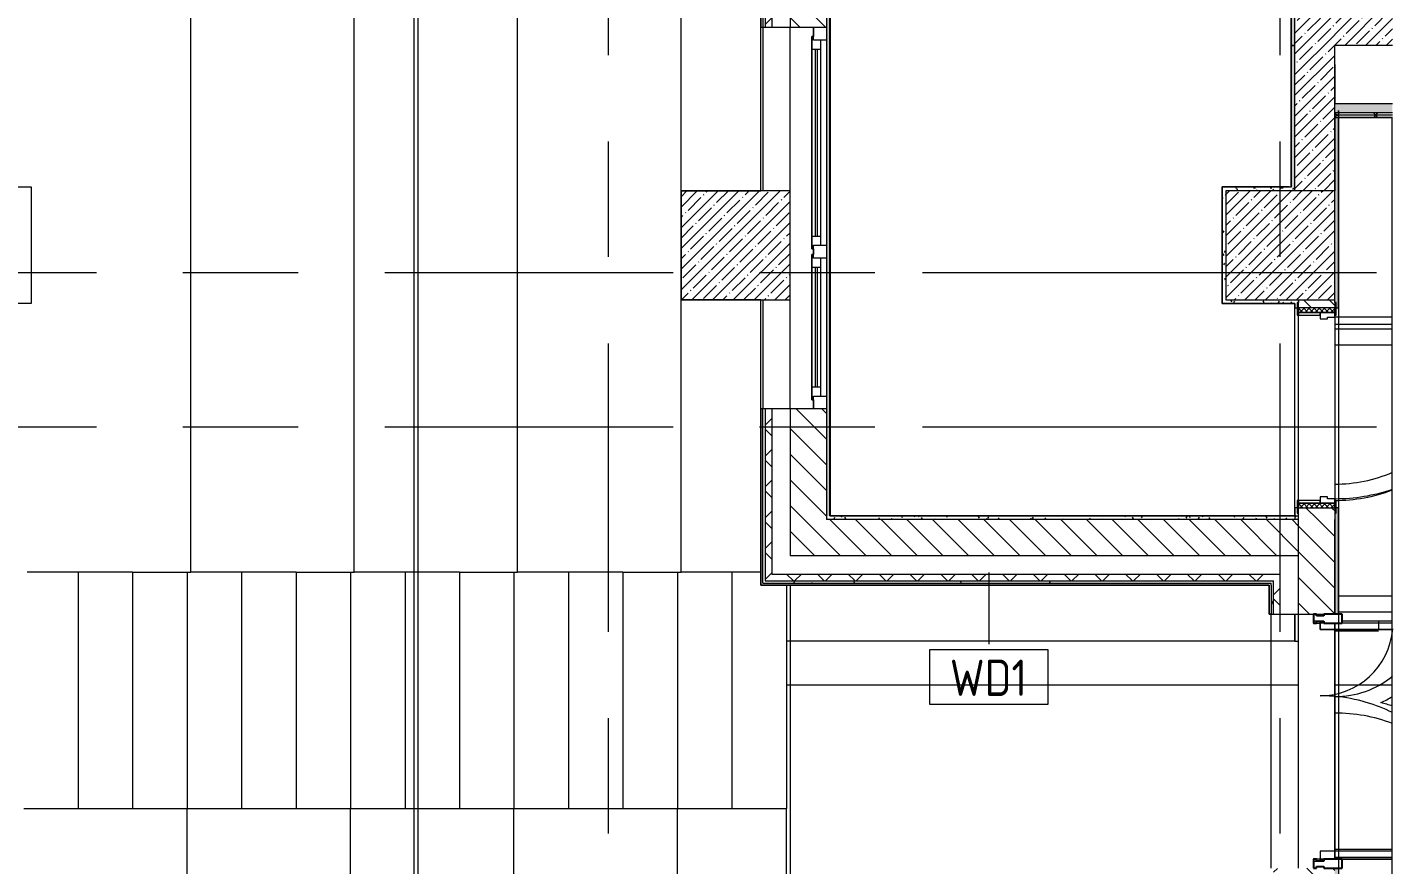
# Model space of a CAD drawing. Header units: millimetres. Extents: x -4029 to 232974, y -8553 to 104777.
# Drawn here: x 215505 to 223024, y 18890 to 23500 of the extents above; entities that cross this region are included whole.
import ezdxf

# ---------------------------------------------------------------- set-up
doc = ezdxf.new("R2010")
doc.units = ezdxf.units.MM
doc.linetypes.add('Осевая', pattern=[3175, 635, -476.25, 1587.5, -476.25])
for name, color, linetype, lineweight in [('5.1) Перегародка WD6', 6, 'Continuous', 9), ('A-AREA-BNDY', 7, 'Continuous', 9), ('A-DETL-GENF', 7, 'Continuous', 9), ('A-DOOR', 7, 'Continuous', 9), ('A-DOOR-FRAM', 7, 'Continuous', 9), ('A-FLOR', 7, 'Continuous', 9), ('A-GLAZ', 7, 'Continuous', 9), ('A-GLAZ-3', 7, 'Continuous', 13), ('A-GLAZ-CWMG', 7, 'Continuous', 9), ('A-GLAZ-CWMG-5', 7, 'Continuous', 25), ('A-WALL', 7, 'Continuous', 9), ('A-WALL-IDEN', 7, 'Continuous', 9), ('I-WALL', 7, 'Continuous', 9), ('S-COLS', 7, 'Continuous', 9), ('S-STRS', 7, 'Continuous', 9), ('S-STRS-3', 7, 'Continuous', 13), ('Оси', 7, 'Continuous', 9), ('Оси-2', 7, 'Осевая', 9)]:
    doc.layers.add(name, color=color, linetype=linetype, lineweight=lineweight)
for name, color, linetype, lineweight, true_color in [('A-DOOR-7', 7, 'Continuous', 9, 0xc0c0c0), ('A-DOOR-FRAM-6', 7, 'Continuous', 9, 0xc0c0c0), ('A-WALL-7', 9, 'Continuous', 9, 0x808080), ('A-WALL-8', 1, 'Continuous', 9, 0xff0000), ('A-WALL-FNSH-1', 9, 'Continuous', 9, 0x808080), ('I-WALL-9', 7, 'Continuous', 9, 0x3c3c3c)]:
    doc.layers.add(name, color=color, linetype=linetype, lineweight=lineweight, true_color=true_color)
doc.styles.add('GOST Common_1', font='', dxfattribs={"width": 0.9, "height": 200})
doc.styles.get('GOST Common_1').set_extended_font_data('GOST Common')
pattern_1 = [(135, (189094.98, 0), (-70.71068, -70.71068), [])]
pattern_2 = [(45, (189094.98, 0), (-57.02463, 57.02463), []), (45, (189152.01, 0), (-57.02463, 57.02463), [100.806, -20.161, 3.353, -16.808])]
pattern_3 = [(0, (189094.984, 0), (121.92, 30.48), [10.058, -81.382, 10.058, -81.382, -487.68]), (0, (189094.984, 0), (121.92, 30.48), [-182.88, 10.058, -172.822, 10.058, -81.382, -213.36]), (0, (189094.984, 0), (121.92, 30.48), [-457.2, 10.058, -50.902, 10.058, -142.342]), (120, (189140.704, 15.24), (-87.356454, 90.345817), [10.058, -81.382, 10.058, -81.382, -487.68]), (120, (189140.704, 15.24), (-87.356454, 90.345817), [-182.88, 10.058, -172.822, 10.058, -81.382, -213.36]), (120, (189140.704, 15.24), (-87.356454, 90.345817), [-457.2, 10.058, -50.902, 10.058, -142.342]), (240, (189155.944, 76.2), (-34.563546, -120.825817), [10.058, -81.382, 10.058, -81.382, -487.68]), (240, (189155.944, 76.2), (-34.563546, -120.825817), [-182.88, 10.058, -172.822, 10.058, -81.382, -213.36]), (240, (189155.944, 76.2), (-34.563546, -120.825817), [-457.2, 10.058, -50.902, 10.058, -142.342])]
pattern_4 = [(0, (189094.98, 0), (406.4, 101.6), [33.528, -271.272, 33.528, -271.272, -1625.6]), (0, (189094.98, 0), (406.4, 101.6), [-609.6, 33.528, -576.072, 33.528, -271.272, -711.2]), (0, (189094.98, 0), (406.4, 101.6), [-1524, 33.528, -169.672, 33.528, -474.472]), (120, (189247.38, 50.8), (-291.18818, 301.15272), [33.528, -271.272, 33.528, -271.272, -1625.6]), (120, (189247.38, 50.8), (-291.18818, 301.15272), [-609.6, 33.528, -576.072, 33.528, -271.272, -711.2]), (120, (189247.38, 50.8), (-291.18818, 301.15272), [-1524, 33.528, -169.672, 33.528, -474.472]), (240, (189298.18, 254), (-115.21182, -402.75272), [33.528, -271.272, 33.528, -271.272, -1625.6]), (240, (189298.18, 254), (-115.21182, -402.75272), [-609.6, 33.528, -576.072, 33.528, -271.272, -711.2]), (240, (189298.18, 254), (-115.21182, -402.75272), [-1524, 33.528, -169.672, 33.528, -474.472])]
pattern_5 = [(135, (189094.98, 0), (-84.8528, -84.8528), []), (225, (189094.98, 0), (84.8528, -84.8528), [])]
pattern_6 = [(45, (189094.98, 0), (-106.066, 106.066), []), (135, (189094.98, 0), (-106.066, -106.066), [])]

# ---------------------------------------------------------------- blocks, each defined once
blk = doc.blocks.new('Перекрытия 3 - Перекрытия 4-20977624-План монтажа_ фрагмент 1')
at = {"layer": 'S-STRS-3'}
for p, q in [((27310, 20500), (27310, 26270.4)), ((28210, 20500), (28210, 26270.4)), ((29110, 20500), (29110, 26270.4)), ((30010, 22600), (30010, 26270.4)), ((30010, 20500), (30010, 22000)), ((26990, 20500), (26410, 20500)), ((27890, 20500), (27310, 20500)), ((28790, 20500), (28210, 20500)), ((29690, 20500), (29110, 20500)), ((30449, 20500), (30010, 20500))]:
    blk.add_line(p, q, dxfattribs=at)
blk = doc.blocks.new('120_Окно_СКБ_2Ст - 120_Окно_СКБ_2Ст 2100х1800 _мал створка справа_-24235684-План монтажа_ фрагмент 1')
at = {"layer": 'A-GLAZ'}
for p, q in [((-1050, 30), (-1000, 30)), ((-930, 50), (100, 50)), ((100, 40), (-930, 40)), ((170, 30), (200, 30)), ((270, 50), (930, 50)), ((930, 40), (270, 40)), ((1000, 30), (1050, 30))]:
    blk.add_line(p, q, dxfattribs=at)
at = {"layer": 'A-GLAZ-3'}
for p, q in [((-1050, 30), (-1050, 100)), ((-1050, 100), (-980, 100)), ((-980, 100), (-980, 30)), ((150, 30), (150, 100)), ((150, 100), (220, 100)), ((220, 100), (220, 30)), ((980, 30), (980, 100)), ((980, 100), (1050, 100)), ((1050, 100), (1050, 30)), ((-980, 30), (-1050, 30)), ((-980, 30), (-1000, 30)), ((-1000, 30), (-1000, 20)), ((-1000, 20), (170, 20)), ((170, 20), (-1000, 20)), ((150, 70), (-980, 70)), ((-980, 70), (-980, 30)), ((-930, 20), (-930, 70)), ((100, 20), (100, 70)), ((150, 30), (150, 70)), ((220, 30), (150, 30)), ((170, 30), (150, 30)), ((170, 20), (170, 30)), ((220, 30), (200, 30)), ((200, 30), (200, 20)), ((200, 20), (1000, 20)), ((1000, 20), (200, 20)), ((980, 70), (220, 70)), ((220, 70), (220, 30)), ((270, 20), (270, 70)), ((930, 20), (930, 70)), ((980, 30), (980, 70)), ((1050, 30), (980, 30)), ((1000, 30), (980, 30)), ((1000, 20), (1000, 30))]:
    blk.add_line(p, q, dxfattribs=at)
blk = doc.blocks.new('BSC_Колонна _Прямоугольная - 600х600-V218-План монтажа_ фрагмент 1')
at = {"layer": 'S-COLS'}
h = blk.add_hatch(dxfattribs=at)
h.set_pattern_fill('FP_56', color=256, style=0, pattern_type=2)
h.set_pattern_definition([(45, (-33310, -22300), (-57.02463, 57.02463), []), (45, (-33252.975, -22300), (-57.02463, 57.02463), [100.806, -20.161, 3.353, -16.808])])
h.paths.add_polyline_path([(-17.6, -300), (300, -300), (300, 300), (-300, 300), (-300, -300)])
for p, q in [((300, 300), (-300, 300)), ((-300, 300), (-300, -300)), ((300, -300), (300, 300)), ((-300, -300), (300, -300))]:
    blk.add_line(p, q, dxfattribs=at)
blk = doc.blocks.new('110_Дверь_СКБ_1Ст_Внутренняя1 - Д-4б _огнестойкая EI 30_-32701367-План монтажа_ фрагмент 1')
at = {"layer": 'A-DOOR'}
h = blk.add_hatch(dxfattribs=at)
h.set_pattern_fill('FP_52', color=256, style=0, pattern_type=2)
h.set_pattern_definition([(135, (1751.41, 164.685), (-14.14214, -14.14214), []), (225, (1751.41, 164.685), (14.14214, -14.14214), [])])
h.paths.add_polyline_path([(562.5, 67.8), (562.5, 100), (537.5, 100), (537.5, -100), (562.5, -100)])
at = {"layer": 'A-DOOR-FRAM'}
h = blk.add_hatch(dxfattribs=at)
h.set_pattern_fill('FP_53', color=256, style=0, pattern_type=2)
h.set_pattern_definition([(45, (-371.384, 164.685), (-14.1421, 14.1421), []), (135, (-371.384, 164.685), (-14.1421, -14.1421), [])])
h.paths.add_polyline_path([(-512.5, -100), (-512.5, 100), (-537.5, 100), (-537.5, -100)])
at = {"layer": 'A-DOOR-7'}
for p, q in [((-487.5, 416.9), (-487.5, 100)), ((-447.5, 100), (-447.5, 416.9)), ((-487.5, 100), (-447.5, 100))]:
    blk.add_line(p, q, dxfattribs=at)
blk.add_arc((-487.5, 100), 1000, 360, 18.51713, dxfattribs=at)
at = {"layer": 'A-DOOR-FRAM-6'}
for p, q in [((-497.5, 108), (-567.5, 108)), ((-567.5, 108), (-567.5, 100)), ((-567.5, 100), (-497.5, 100)), ((-512.5, 100), (-537.5, 100)), ((-537.5, 100), (-537.5, -100)), ((-487.5, 100), (-512.5, 100)), ((-512.5, 100), (-512.5, 20)), ((-512.5, -100), (-512.5, 100)), ((-497.5, 100), (-512.5, 100)), ((-512.5, 100), (-512.5, 99)), ((-512.5, 99), (-497.5, 99)), ((-497.5, 100), (-497.5, 108)), ((-497.5, 99), (-497.5, 100)), ((-487.5, 60), (-487.5, 100)), ((512.5, 100), (512.5, 60)), ((537.5, 100), (512.5, 100)), ((592.5, 108), (522.5, 108)), ((522.5, 108), (522.5, 100)), ((537.5, 100), (522.5, 100)), ((522.5, 100), (522.5, 99)), ((522.5, 100), (592.5, 100)), ((522.5, 99), (537.5, 99)), ((537.5, 20), (537.5, 100)), ((562.5, 100), (537.5, 100)), ((537.5, 100), (537.5, -100)), ((537.5, 99), (537.5, 100)), ((562.5, -100), (562.5, 100)), ((592.5, 100), (592.5, 108)), ((-512.5, 20), (-477.5, 20)), ((-497.5, 20), (-512.5, 20)), ((-512.5, 20), (-512.5, -100)), ((-497.5, -100), (-497.5, 20)), ((-477.5, 60), (-487.5, 60)), ((-477.5, 20), (-477.5, 60)), ((512.5, 60), (502.5, 60)), ((502.5, 60), (502.5, 20)), ((502.5, 20), (537.5, 20)), ((537.5, 20), (522.5, 20)), ((522.5, 20), (522.5, -100)), ((537.5, -100), (537.5, 20)), ((-497.5, -100), (-567.5, -100)), ((-567.5, -100), (-567.5, -108)), ((-567.5, -108), (-497.5, -108)), ((-537.5, -100), (-512.5, -100)), ((-512.5, -100), (-497.5, -100)), ((-497.5, -108), (-497.5, -100)), ((522.5, -100), (537.5, -100)), ((592.5, -100), (522.5, -100)), ((522.5, -100), (522.5, -108)), ((522.5, -108), (592.5, -108)), ((537.5, -100), (562.5, -100)), ((592.5, -108), (592.5, -100))]:
    blk.add_line(p, q, dxfattribs=at)
blk = doc.blocks.new('Прямоугольный импост - Импост структурный с накладкой - 160мм Темный-32479175-План монтажа_ фрагмент 1')
at = {"layer": 'A-GLAZ-CWMG-5'}
for p, q in [((-50, 40), (-50, 140)), ((-50, 140), (0, 140)), ((0, 140), (0, 40)), ((-40, 40), (-50, 40)), ((-50, -17), (-50, 0)), ((-50, 0), (-40, 0)), ((-40, 0), (-40, 40)), ((-10, 40), (-10, 0)), ((0, 40), (-10, 40)), ((-10, 0), (0, 0)), ((0, 0), (0, -17)), ((0, -17), (-50, -17))]:
    blk.add_line(p, q, dxfattribs=at)
blk = doc.blocks.new('Дверь_Витражная_остекление_ - Д-39_л_ Актовый-32481803-План монтажа_ фрагмент 1')
at = {"layer": 'A-DETL-GENF'}
for p, q in [((-660, 416.9), (-660, 140)), ((-660, 416.9), (-660, 140)), ((-615, 416.9), (-615, 20)), ((-615, 20), (-615, 416.9)), ((596, 416.9), (596, 100)), ((605, 416.9), (605, 20)), ((605, 416.9), (605, 20)), ((640, 416.9), (640, 100)), ((650, 416.9), (650, 140)), ((650, 140), (650, 416.9)), ((-660, 340), (-615, 340)), ((-650, 340), (-650, 140)), ((-606, 340), (-606, 100)), ((-650, 100), (-615, 100)), ((650, 100), (605, 100)), ((-615, 20), (-650, 20)), ((-650, 20), (-615, 20)), ((605, 20), (650, 20)), ((605, 20), (650, 20)), ((650, 40), (650, 20)), ((650, 20), (650, 40))]:
    blk.add_line(p, q, dxfattribs=at)
at = {"layer": 'A-DOOR-7'}
for p, q in [((-650, 416.9), (-650, 140)), ((650, 416.9), (650, 140)), ((-650, 20), (-660, 20)), ((-660, 20), (-660, -20)), ((-650, 40), (-650, 20)), ((-650, -20), (-650, 20)), ((650, 40), (650, 20)), ((660, 20), (650, 20)), ((650, 20), (650, -20)), ((660, -20), (660, 20)), ((-660, -20), (-650, -20)), ((650, -20), (660, -20))]:
    blk.add_line(p, q, dxfattribs=at)
for centre, radius, start, end in [((-650, 20), 400, 360, 85.47031), ((650, 20), 900, 153.78252, 163.63636), ((650, 20), 900, 163.69192, 174.88969), ((650, 20), 900, 174.88969, 180)]:
    blk.add_arc(centre, radius, start, end, dxfattribs=at)
blk = doc.blocks.new('Прямоугольный импост - Импост структурный с накладкой - 160мм Темный-32479277-План монтажа_ фрагмент 1')
at = {"layer": 'A-GLAZ-CWMG-5'}
for p, q in [((0, 140), (-50, 140)), ((-50, 140), (-50, 40)), ((0, 40), (0, 140)), ((-50, 40), (-40, 40)), ((-40, 0), (-50, 0)), ((-50, 0), (-50, -17)), ((-40, 40), (-40, 0)), ((-10, 0), (-10, 40)), ((-10, 40), (0, 40)), ((0, 0), (-10, 0)), ((0, -17), (0, 0)), ((-50, -17), (0, -17))]:
    blk.add_line(p, q, dxfattribs=at)
blk = doc.blocks.new('Перекрытия 2 - Перекрытия 4-32990152-План монтажа_ фрагмент 1')
at = {"layer": 'S-STRS-3'}
for p, q in [((26410, 19180), (27010, 19180)), ((27310, 19180), (27910, 19180)), ((27310, 15410.8), (27310, 19180)), ((28210, 19180), (28810, 19180)), ((28210, 15410.8), (28210, 19180)), ((29110, 19180), (29710, 19180)), ((29110, 15410.8), (29110, 19180)), ((30010, 19180), (30610, 19180)), ((30010, 15410.8), (30010, 19180)), ((30610, 18430), (30610, 19180))]:
    blk.add_line(p, q, dxfattribs=at)
blk = doc.blocks.new('BSC_Колонна _Прямоугольная - 600х600-V225-План монтажа_ фрагмент 1')
at = {"layer": 'S-COLS'}
h = blk.add_hatch(dxfattribs=at)
h.set_pattern_fill('FP_91', color=256, style=0, pattern_type=2)
h.set_pattern_definition([(45, (-30310, -22300), (-57.02463, 57.02463), []), (45, (-30252.975, -22300), (-57.02463, 57.02463), [100.806, -20.161, 3.353, -16.808])])
h.paths.add_polyline_path([(300, -300), (300, 300), (-300, 300), (-300, -300)])
for p, q in [((300, 300), (-300, 300)), ((-300, 300), (-300, -300)), ((300, -300), (300, 300)), ((-300, -300), (300, -300))]:
    blk.add_line(p, q, dxfattribs=at)
blk = doc.blocks.new('М_стена_0001 - Типоразмер_без рамки-25382661-План монтажа_ фрагмент 1')
at = {"layer": 'A-WALL-IDEN'}
for p, q in [((3.258, 1.523), (-3.273, 1.523)), ((-3.273, 1.523), (-3.273, -1.477)), ((3.258, -1.477), (3.258, 1.523)), ((-3.273, -1.477), (3.258, -1.477))]:
    blk.add_line(p, q, dxfattribs=at)

msp = doc.modelspace()

# ---------------------------------------------------------------- hatches: boundary and pattern name
at = {"layer": 'I-WALL'}
h = msp.add_hatch(dxfattribs=at)
h.set_pattern_fill('FP_18', color=256, style=0, pattern_type=2)
h.set_pattern_definition(pattern_1)
h.paths.add_polyline_path([(219904.984, 20790), (219904.984, 21400), (219704.984, 21400), (219704.984, 20790), (219849.1487, 20790)])
h.paths.add_polyline_path([(219904.984, 23500), (219904.984, 26879.9999), (219704.984, 26879.9999), (219704.984, 23500)])
h = msp.add_hatch(dxfattribs=at)
h.set_pattern_fill('FP_217', color=256, style=0, pattern_type=2)
h.set_pattern_definition(pattern_3)
h.paths.add_polyline_path([(219904.984, 20810), (219924.984, 20811), (219924.984, 26879.9999), (219904.984, 26879.9999), (219904.984, 20811)])
h = msp.add_hatch(dxfattribs=at)
h.set_pattern_fill('FP_219', color=256, style=0, pattern_type=2)
h.set_pattern_definition(pattern_5)
h.paths.add_polyline_path([(219567.984, 20490), (219604.984, 20490), (219604.984, 21400), (219567.984, 21400), (219567.984, 20500)])
h.paths.add_polyline_path([(219604.984, 23500), (219604.984, 26270.3811), (219567.984, 26270.3811), (219567.984, 23500)])
h.paths.add_polyline_path([(219567.984, 26351.1058), (219604.984, 26351.1058), (219604.984, 26400.9999), (219567.984, 26400.9999), (219567.9847, 26363.9426)])
h = msp.add_hatch(dxfattribs=at)
h.set_pattern_fill('FP_217', color=256, style=0, pattern_type=2)
h.set_pattern_definition(pattern_3)
h.paths.add_polyline_path([(222464.984, 22620), (222484.984, 22620), (222484.984, 25599.9999), (222464.984, 25599.9999), (222464.984, 22624.223)])
h = msp.add_hatch(dxfattribs=at)
h.set_pattern_fill('FP_1', color=256, style=0, pattern_type=2)
h.set_pattern_definition(pattern_2)
h.paths.add_polyline_path([(222704.984, 22600), (222704.6153, 25599.9999), (222484.984, 25599.9999), (222484.984, 22600)])
h = msp.add_hatch(dxfattribs=at)
h.set_pattern_fill('FP_1', color=256, style=0, pattern_type=2)
h.set_pattern_definition(pattern_2)
h.paths.add_polyline_path([(222704.984, 23400), (223021.8893, 23400), (223021.8893, 23620), (222704.984, 23619.7217), (222704.984, 23489.6416)])
msp.add_hatch(color=256, dxfattribs=at).paths.add_polyline_path([(222704.984, 23029), (223021.8893, 23029), (223021.8893, 23079), (222704.984, 23079)])
h = msp.add_hatch(dxfattribs=at)
h.set_pattern_fill('FP_220', color=256, style=0, pattern_type=2)
h.set_pattern_definition(pattern_6)
h.paths.add_polyline_path([(223021.8893, 23016.5), (223021.8893, 23029), (222704.984, 23029), (222704.984, 23016.5), (222712.1454, 23016.5)])
h = msp.add_hatch(dxfattribs=at)
h.set_pattern_fill('FP_220', color=256, style=0, pattern_type=2)
h.set_pattern_definition(pattern_6)
h.paths.add_polyline_path([(222724.984, 23004), (223021.8893, 23004), (223021.8893, 23016.5), (222704.984, 23016.5), (222704.984, 23004)])
h = msp.add_hatch(dxfattribs=at)
h.set_pattern_fill('FP_217', color=256, style=0, pattern_type=2)
h.set_pattern_definition(pattern_3)
h.paths.add_polyline_path([(222704.984, 17870.0001), (222724.984, 17871.0001), (222724.984, 18870.0001), (222704.984, 18870.0001), (222704.984, 18250.0001)])
h.paths.add_polyline_path([(222704.984, 20270.0001), (222724.984, 20270.0001), (222724.984, 20855), (222712.984, 20855), (222712.984, 20825), (222704.984, 20825), (222704.984, 20280.0001)])
h.paths.add_polyline_path([(222712.984, 21955), (222724.984, 21955), (222724.984, 23004), (222704.984, 23003), (222704.984, 21985), (222712.984, 21985)])
h = msp.add_hatch(dxfattribs=at)
h.set_pattern_fill('FP_217', color=256, style=0, pattern_type=2)
h.set_pattern_definition(pattern_3)
h.paths.add_polyline_path([(222104.984, 22000), (222104.984, 22620), (222084.984, 22620), (222084.984, 22000)])
h = msp.add_hatch(dxfattribs=at)
h.set_pattern_fill('FP_217', color=256, style=0, pattern_type=2)
h.set_pattern_definition(pattern_3)
h.paths.add_polyline_path([(222484.984, 22600), (222484.984, 22620), (222104.984, 22620), (222104.984, 22600), (222473.5256, 22600)])
h = msp.add_hatch(dxfattribs=at)
h.set_pattern_fill('FP_217', color=256, style=0, pattern_type=2)
h.set_pattern_definition(pattern_3)
h.paths.add_polyline_path([(222387.3412, 21980), (222484.984, 21980), (222484.984, 22000), (222084.984, 22000), (222084.984, 21980), (222114.9013, 21980)])
h = msp.add_hatch(dxfattribs=at)
h.set_pattern_fill('FP_217', color=256, style=0, pattern_type=2)
h.set_pattern_definition(pattern_3)
h.paths.add_polyline_path([(222504.984, 20790), (222504.984, 20825), (222496.984, 20825), (222496.984, 20855), (222484.984, 20855), (222484.984, 20809.0476), (222497.7014, 20797.2826)])
h.paths.add_polyline_path([(222485.2528, 21955), (222496.984, 21955), (222496.984, 21985), (222504.984, 21985), (222504.984, 22000), (222484.984, 22000), (222484.984, 21955)])
h = msp.add_hatch(dxfattribs=at)
h.set_pattern_fill('FP_18', color=256, style=0, pattern_type=2)
h.set_pattern_definition(pattern_1)
h.paths.add_polyline_path([(222504.984, 20790), (222704.984, 20790), (222704.984, 20855), (222504.984, 20855), (222504.984, 20810)])
h.paths.add_polyline_path([(222673.0533, 21955), (222704.984, 21955), (222704.984, 22000), (222504.984, 22000), (222504.984, 21955)])
h = msp.add_hatch(dxfattribs=at)
h.set_pattern_fill('FP_18', color=256, style=0, pattern_type=2)
h.set_pattern_definition(pattern_1)
h.paths.add_polyline_path([(222504.984, 20590), (222504.984, 20790), (219704.984, 20790), (219704.984, 20590), (222387.3412, 20590)])
h = msp.add_hatch(dxfattribs=at)
h.set_pattern_fill('FP_217', color=256, style=0, pattern_type=2)
h.set_pattern_definition(pattern_3)
h.paths.add_polyline_path([(222484.984, 20790), (222504.984, 20790), (222483.984, 20810), (219904.984, 20810), (219904.984, 20790), (222387.3412, 20790)])
h = msp.add_hatch(dxfattribs=at)
h.set_pattern_fill('FP_18', color=256, style=0, pattern_type=2)
h.set_pattern_definition(pattern_1)
h.paths.add_polyline_path([(222504.984, 18450.0001), (222704.984, 18450.0001), (222704.984, 18870.0001), (222504.984, 18870.0001), (222504.984, 18458.1633)])
h.paths.add_polyline_path([(222504.984, 20270.0001), (222704.984, 20270.0001), (222704.984, 20790), (222504.984, 20790), (222504.984, 20370.0001)])
h = msp.add_hatch(dxfattribs=at)
h.set_pattern_fill('FP_219', color=256, style=0, pattern_type=2)
h.set_pattern_definition(pattern_5)
h.paths.add_polyline_path([(221990.8549, 20453), (222367.984, 20453.8624), (222367.984, 20490), (219567.984, 20490), (219567.984, 20453), (221752.7931, 20453)])
h = msp.add_hatch(dxfattribs=at)
h.set_pattern_fill('FP_219', color=256, style=0, pattern_type=2)
h.set_pattern_definition(pattern_5)
h.paths.add_polyline_path([(222367.984, 18450.0001), (222404.984, 18450.0001), (222404.984, 18870.0001), (222367.984, 18869.03), (222367.984, 18455.3674)])
h.paths.add_polyline_path([(222404.984, 20270.0001), (222404.984, 20490), (222367.984, 20490), (222367.984, 20270.0001), (222387.3412, 20270.0001)])
at = {"layer": 'I-WALL-9'}
h = msp.add_hatch(dxfattribs=at)
h.set_pattern_fill('FP_218', color=256, style=0, pattern_type=2)
h.set_pattern_definition(pattern_4)
h.paths.add_polyline_path([(219567.984, 20453), (219567.984, 21400), (219554.984, 21400), (219554.984, 20453)])
h.paths.add_polyline_path([(219554.984, 23500), (219567.984, 23500), (219567.984, 26270.3811), (219554.984, 26270.3811), (219554.984, 25184.8)])
h.paths.add_polyline_path([(219554.984, 26351.1058), (219567.984, 26351.1058), (219567.984, 26363.9999), (219554.984, 26363.9999)])
h = msp.add_hatch(dxfattribs=at)
h.set_pattern_fill('FP_218', color=256, style=0, pattern_type=2)
h.set_pattern_definition(pattern_4)
h.paths.add_polyline_path([(220483.6968, 20440), (222354.984, 20440), (222354.984, 20453), (219554.984, 20453), (219554.984, 20440), (219904.984, 20440)])
h = msp.add_hatch(dxfattribs=at)
h.set_pattern_fill('FP_218', color=256, style=0, pattern_type=2)
h.set_pattern_definition(pattern_4)
h.paths.add_polyline_path([(222354.984, 18470.0001), (222367.984, 18471.0401), (222367.984, 18870.0001), (222354.984, 18870.0001), (222354.984, 18518.6001)])
h.paths.add_polyline_path([(222354.984, 20270.0001), (222367.984, 20270.0001), (222367.984, 20453), (222354.984, 20453), (222354.984, 20370.0001)])

# ---------------------------------------------------------------- linework, layer by layer
at = {"layer": '5.1) Перегародка WD6', "color": 18, "true_color": 0x000000}
msp.add_line((220800.1987, 20499.1361), (220800.1987, 20103.4), dxfattribs=at)
at = {"layer": 'A-AREA-BNDY'}
for p, q in [((217634.984, 15361.0001), (217634.984, 26339.9999)), ((217654.984, 26339.9999), (217654.984, 15361.0001)), ((219543.984, 22600.0001), (219543.984, 26339.9999)), ((223020.7915, 23003), (222725.984, 23003)), ((222725.984, 23003), (222725.984, 17871.0001)), ((223020.7915, 14836.7532), (223020.7915, 23003)), ((219104.984, 22000.0001), (219104.984, 22600.0001)), ((219104.984, 22600.0001), (219543.984, 22600.0001)), ((219543.984, 22000.0001), (219104.984, 22000.0001)), ((219543.984, 20429), (219543.984, 22000.0001)), ((222343.984, 20429), (219543.984, 20429)), ((222343.984, 20270.0001), (222343.984, 20429)), ((222354.984, 20270.0001), (222343.984, 20270.0001)), ((222354.984, 18870.0001), (222354.984, 20270.0001))]:
    msp.add_line(p, q, dxfattribs=at)
at = {"layer": 'A-AREA-BNDY', "flags": 128}
for points in [[(222083.984, 21979), (222083.984, 22621), (222463.984, 22621), (222463.984, 26478.9999), (222083.984, 26478.9999), (222083.984, 26858.9999), (219925.984, 26858.9999), (219925.984, 20811), (222483.984, 20811), (222483.984, 21979)], [(215525.984, 22621), (215525.984, 21979), (214883.984, 21979), (214883.984, 22621)]]:
    msp.add_lwpolyline(points, close=True, dxfattribs=at)
at = {"layer": 'A-FLOR'}
for p, q in [((222704.984, 23295.3271), (222704.984, 23079)), ((222724.9345, 23003), (222725.984, 23003)), ((222084.984, 22620), (222084.984, 21980)), ((222084.984, 21980), (222484.984, 21980)), ((222704.984, 21865), (222704.984, 20895)), ((222704.984, 21865), (222704.984, 20895)), ((222704.984, 21840), (223021.8893, 21840)), ((223021.8893, 21750), (222704.984, 21750)), ((219704.984, 20429), (219704.984, 15430.8316)), ((222724.984, 20370.0001), (223021.8893, 20370.0001)), ((223021.8893, 20280.0001), (222724.984, 20280.0001)), ((222704.984, 18920.0001), (222704.984, 20220.0001)), ((222484.984, 20120), (219684.984, 20120)), ((219684.984, 19880), (222504.984, 19880)), ((222704.984, 19880), (222949.6765, 19880)), ((222950.051, 19880), (223021.8893, 19880)), ((222704.984, 19725.0001), (222704.984, 18920.0001))]:
    msp.add_line(p, q, dxfattribs=at)
for centre, radius, start, end in [((222704.984, 21790), 805, 270, 293.225245), ((222704.984, 21790), 805, 270, 293.225245), ((222704.984, 21790), 895, 270, 290.75369164), ((222704.984, 21790), 895, 270, 290.75369164), ((222704.984, 20320.0001), 505, 270, 308.99430773), ((222704.984, 20320.0001), 505, 270, 308.99430773), ((222704.984, 20320.0001), 595, 295.28402342, 302.21093055), ((222704.984, 20320.0001), 595, 295.28402342, 302.21093055), ((222704.984, 18820.0001), 995, 71.40395471, 75.20241862), ((222704.984, 18820.0001), 995, 71.40395471, 75.20241862), ((222704.984, 18820.0001), 905, 69.49485362, 90), ((222704.984, 18820.0001), 905, 69.49485362, 90)]:
    msp.add_arc(centre, radius, start, end, dxfattribs=at)
at = {"layer": 'A-WALL'}
for p, q in [((219924.984, 20810), (219924.984, 26859.9999)), ((223021.8893, 23029), (222704.984, 23029)), ((222704.984, 22600), (222704.984, 23016.5)), ((223021.8893, 23016.5), (222704.984, 23016.5)), ((222704.984, 23004), (222704.984, 22600)), ((222484.984, 21955), (222484.984, 21980)), ((222504.984, 22000), (222504.984, 21985)), ((219904.984, 21400), (219904.984, 20790)), ((222504.984, 20790), (219904.984, 20790)), ((219924.984, 20810), (222504.984, 20810)), ((222504.984, 20790), (222504.984, 20825)), ((222704.984, 20825), (222704.984, 20270.0001)), ((222704.984, 20270.0001), (222704.984, 20790)), ((222354.984, 20429), (222354.984, 20440))]:
    msp.add_line(p, q, dxfattribs=at)
at = {"layer": 'A-WALL-7'}
for p, q in [((219904.984, 26879.9999), (219904.984, 21400)), ((219704.984, 26499.9999), (219704.984, 23500)), ((222484.984, 22600), (222484.984, 25599.9999)), ((219554.984, 23500), (219904.984, 23500)), ((222464.984, 23400), (222464.984, 23399)), ((222704.984, 23016.5), (222704.984, 23400)), ((223021.8893, 23079), (222704.984, 23079)), ((222704.984, 23004), (222725.984, 23004)), ((222464.984, 22620), (222084.984, 22620)), ((222484.984, 21955), (222496.984, 21955)), ((222704.984, 21985), (222704.984, 22000)), ((222712.984, 21955), (222724.984, 21955)), ((219904.984, 21400), (219554.984, 21400)), ((219704.984, 21400), (219704.984, 20590)), ((222496.984, 20855), (222484.984, 20855)), ((222724.984, 20855), (222712.984, 20855)), ((222724.984, 20270.0001), (222724.984, 20855)), ((222484.984, 20810), (222484.984, 20790)), ((222354.984, 20270.0001), (222724.984, 20270.0001))]:
    msp.add_line(p, q, dxfattribs=at)
at = {"layer": 'A-WALL-8'}
for p, q in [((219604.984, 26400.9999), (219604.984, 23500)), ((219554.984, 26339.9999), (219554.984, 23500)), ((219567.984, 26363.9999), (219567.984, 23500)), ((219567.984, 21400), (219567.984, 20453)), ((219604.984, 21400), (219604.984, 20490)), ((222504.984, 20270.0001), (222504.984, 20790)), ((222504.984, 20590), (219704.984, 20590)), ((219567.984, 20453), (222367.984, 20453)), ((219604.984, 20490), (222404.984, 20490)), ((222367.984, 20270.0001), (222367.984, 20453)), ((222404.984, 20270.0001), (222404.984, 20490)), ((219554.984, 20440), (222354.984, 20440)), ((222354.984, 20429), (222354.984, 20270.0001))]:
    msp.add_line(p, q, dxfattribs=at)
at = {"layer": 'A-WALL-FNSH-1'}
for p, q in [((219925.984, 20811), (219925.984, 26858.9999)), ((219543.984, 26339.9999), (219543.984, 23500)), ((222463.984, 25599.9999), (222463.984, 22620)), ((222464.984, 23400), (222464.984, 25599.9999)), ((219543.984, 23500), (219554.984, 23500)), ((222484.984, 23400), (222464.984, 23400)), ((222464.984, 22620), (222464.984, 23399)), ((222464.984, 23399), (222484.984, 23399)), ((222724.984, 23041.5), (222724.984, 21955)), ((222725.984, 23041.5), (222724.984, 23041.5)), ((222725.984, 23004), (222725.984, 23041.5)), ((223021.8893, 23004), (222725.984, 23004)), ((222725.984, 21955), (222725.984, 23003)), ((222725.984, 23003), (223021.8893, 23003)), ((222453.984, 22621), (222083.984, 22621)), ((222453.984, 22620), (222453.984, 22621)), ((222083.984, 21979), (222483.984, 21979)), ((222483.984, 21979), (222483.984, 21955)), ((222483.984, 21955), (222484.984, 21955)), ((222724.984, 21955), (222725.984, 21955)), ((219554.984, 21400), (219543.984, 21400)), ((219543.984, 21400), (219543.984, 20429)), ((219554.984, 20440), (219554.984, 21400)), ((222483.984, 20855), (222483.984, 20811)), ((222484.984, 20855), (222483.984, 20855)), ((222484.984, 20810), (222484.984, 20855)), ((222725.984, 20855), (222724.984, 20855)), ((222725.984, 20270.0001), (222725.984, 20855)), ((222483.984, 20811), (219925.984, 20811)), ((219543.984, 20429), (222343.984, 20429)), ((222343.984, 20429), (222343.984, 20270.0001)), ((222343.984, 20270.0001), (222354.984, 20270.0001)), ((222724.984, 20270.0001), (222725.984, 20270.0001))]:
    msp.add_line(p, q, dxfattribs=at)
at = {"layer": 'I-WALL'}
for p, q in [((222463.984, 22621), (222463.984, 25228.9999)), ((219543.984, 22600.0001), (219543.984, 23500)), ((219554.984, 23500), (219554.984, 22600.0001)), ((219704.984, 22600.0001), (219704.984, 23500)), ((223021.8893, 23400), (222704.984, 23400)), ((222704.984, 23295.3271), (222704.984, 23079)), ((222083.984, 21979), (222083.984, 22621)), ((222453.984, 22621), (222463.984, 22621)), ((219543.984, 21400), (219543.984, 22000.0001)), ((219554.984, 22000.0001), (219554.984, 21400)), ((219704.984, 21400), (219704.984, 22000.0001)), ((222483.984, 20810), (222483.984, 21980)), ((222483.984, 21979), (222483.984, 21979)), ((222484.984, 20855), (222484.984, 21955)), ((222504.984, 20895), (222504.984, 21915)), ((222704.984, 21865), (222704.984, 20895)), ((222483.984, 20121), (222483.984, 20270.0001)), ((222484.984, 20270.0001), (222484.984, 20120)), ((222504.984, 18870.0001), (222504.984, 20270.0001)), ((222704.984, 20220.0001), (222704.984, 19725.0001)), ((222704.984, 20185.0001), (222704.984, 20100)), ((222483.984, 20121), (222484.984, 20121)), ((222484.984, 20120), (222504.984, 20120))]:
    msp.add_line(p, q, dxfattribs=at)
at = {"layer": 'S-STRS'}
for p, q in [((215784.984, 20500), (215784.984, 19200)), ((215784.984, 20500), (215784.984, 19200)), ((216084.984, 20500), (216384.984, 20500)), ((216084.984, 20500), (216084.984, 19200)), ((216084.984, 20500), (216084.984, 19200)), ((216384.984, 20500), (216404.984, 20500)), ((216384.984, 20500), (216384.984, 19200)), ((216384.984, 20500), (216384.984, 19200)), ((216684.984, 20500), (216684.984, 19200)), ((216684.984, 20500), (216684.984, 19200)), ((216984.984, 20500), (217284.984, 20500)), ((216984.984, 20500), (216984.984, 19200)), ((216984.984, 20500), (216984.984, 19200)), ((217284.984, 20500), (217304.984, 20500)), ((217284.984, 20500), (217284.984, 19200)), ((217284.984, 20500), (217284.984, 19200)), ((217584.984, 20500), (217584.984, 19200)), ((217584.984, 20500), (217584.984, 19200)), ((217884.984, 20500), (218184.984, 20500)), ((217884.984, 20500), (217884.984, 19200)), ((217884.984, 20500), (217884.984, 19200)), ((218184.984, 20500), (218204.984, 20500)), ((218184.984, 20500), (218184.984, 19200)), ((218184.984, 20500), (218184.984, 19200)), ((218484.984, 20500), (218484.984, 19200)), ((218484.984, 20500), (218484.984, 19200)), ((218784.984, 20500), (219084.984, 20500)), ((218784.984, 20500), (218784.984, 19200)), ((218784.984, 20500), (218784.984, 19200)), ((219084.984, 20500), (219104.984, 20500)), ((219084.984, 20500), (219084.984, 19200)), ((219084.984, 20500), (219084.984, 19200)), ((219384.984, 20500), (219384.984, 19200)), ((219384.984, 20500), (219384.984, 19200)), ((219684.984, 20429), (219684.984, 19200)), ((216084.984, 19200), (216384.984, 19200)), ((216984.984, 19200), (217284.984, 19200)), ((217884.984, 19200), (218184.984, 19200)), ((218784.984, 19200), (219084.984, 19200))]:
    msp.add_line(p, q, dxfattribs=at)
at = {"layer": 'Оси'}
for p, q in [((220434.984, 22150.0001), (222934.984, 22150.0001)), ((220434.984, 21300.0001), (222934.984, 21300.0001))]:
    msp.add_line(p, q, dxfattribs=at)
at = {"layer": 'Оси-2'}
for p, q in [((218704.984, 15885.9166), (218704.984, 24898.0711)), ((222404.984, 15885.9166), (222404.984, 24898.0711)), ((203662.2594, 22150.0001), (220434.984, 22150.0001)), ((203662.2594, 21300.0001), (220434.984, 21300.0001))]:
    msp.add_line(p, q, dxfattribs=at)

# ---------------------------------------------------------------- block references
at = {"layer": 'A-DOOR-7'}
for name, p, rotation in [('110_Дверь_СКБ_1Ст_Внутренняя1 - Д-4б _огнестойкая EI 30_-32701367-План монтажа_ фрагмент 1', (222604.984, 21417.5), 270), ('Дверь_Витражная_остекление_ - Д-39_л_ Актовый-32481803-План монтажа_ фрагмент 1', (222604.984, 19570.0001), 269.9999999999996)]:
    msp.add_blockref(name, p, dxfattribs=dict(at, rotation=rotation))
at = {"layer": 'A-GLAZ', "rotation": 269.9999999999999}
msp.add_blockref('120_Окно_СКБ_2Ст - 120_Окно_СКБ_2Ст 2100х1800 _мал створка справа_-24235684-План монтажа_ фрагмент 1', (219804.984, 22450), dxfattribs=at)
at = {"layer": 'A-GLAZ-CWMG', "extrusion": (0, 0, -1), "rotation": 90.00000000000041}
msp.add_blockref('Прямоугольный импост - Импост структурный с накладкой - 160мм Темный-32479175-План монтажа_ фрагмент 1', (-222604.984, 20270.0001), dxfattribs=at)
at = {"layer": 'A-GLAZ-CWMG', "rotation": 269.9999999999996}
msp.add_blockref('Прямоугольный импост - Импост структурный с накладкой - 160мм Темный-32479277-План монтажа_ фрагмент 1', (222604.984, 18870.0001), dxfattribs=at)
at = {"layer": 'A-WALL-IDEN', "xscale": 99.99999999999993, "yscale": 99.99999999999993, "zscale": 99.99999999999993}
msp.add_blockref('М_стена_0001 - Типоразмер_без рамки-25382661-План монтажа_ фрагмент 1', (220800.9799, 19920.9459), dxfattribs=at)
at = {"layer": 'S-COLS'}
for name, p in [('BSC_Колонна _Прямоугольная - 600х600-V225-План монтажа_ фрагмент 1', (219404.984, 22300.0001)), ('BSC_Колонна _Прямоугольная - 600х600-V218-План монтажа_ фрагмент 1', (222404.984, 22300))]:
    msp.add_blockref(name, p, dxfattribs=at)
at = {"layer": 'S-STRS-3'}
for name, p in [('Перекрытия 3 - Перекрытия 4-20977624-План монтажа_ фрагмент 1', (189094.984, 0)), ('Перекрытия 2 - Перекрытия 4-32990152-План монтажа_ фрагмент 1', (189074.984, 20))]:
    msp.add_blockref(name, p, dxfattribs=at)

# ---------------------------------------------------------------- texts
at = {"layer": '5.1) Перегародка WD6', "color": 18, "true_color": 0x000000, "insert": (220585.1904, 20018.9729), "char_height": 200, "width": 533.923875, "attachment_point": 1, "style": 'GOST Common_1'}
msp.add_mtext('WD1', dxfattribs=at)

doc.saveas('drawing.dxf')
